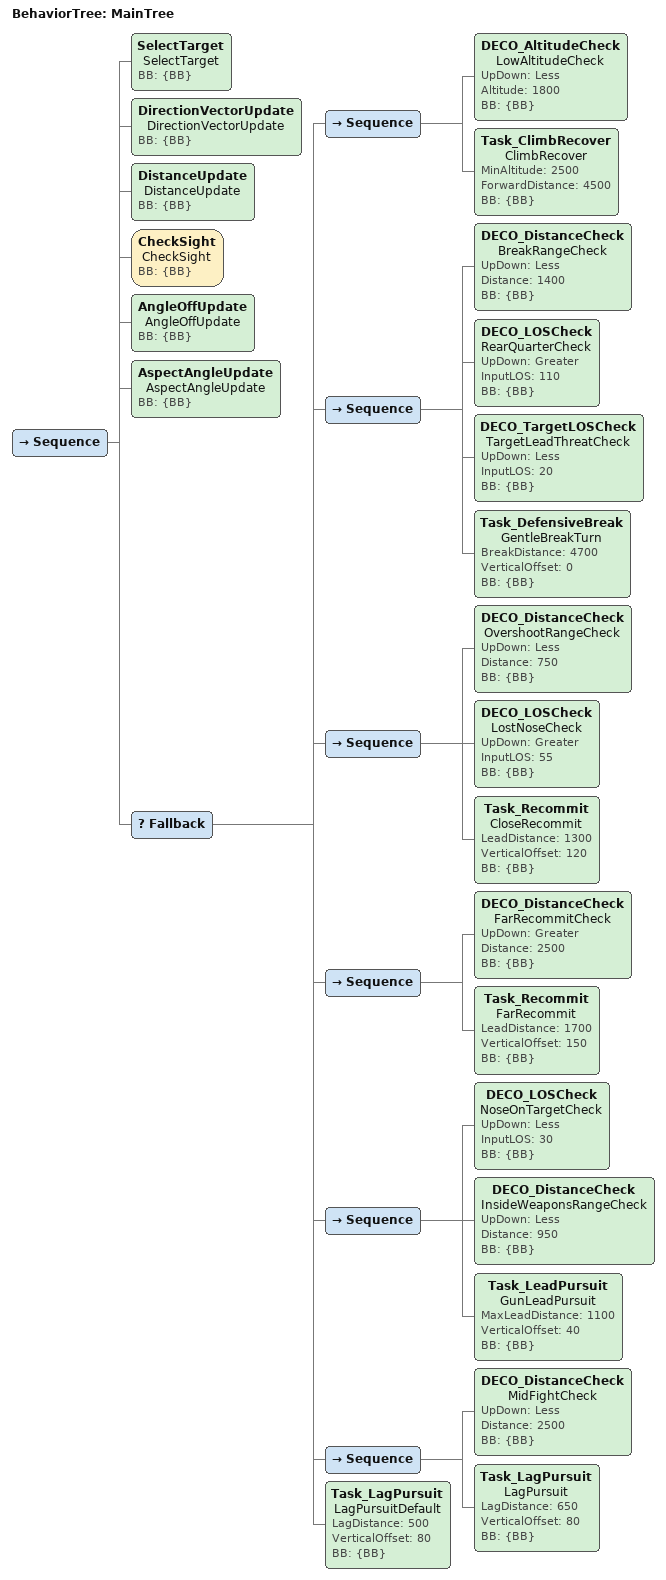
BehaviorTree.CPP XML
<root main_tree_to_execute="MainTree">
  <BehaviorTree ID="MainTree">
    <Sequence>
      <SelectTarget name="SelectTarget" BB="{BB}"/>
      <DirectionVectorUpdate name="DirectionVectorUpdate" BB="{BB}"/>
      <DistanceUpdate name="DistanceUpdate" BB="{BB}"/>
      <CheckSight name="CheckSight" BB="{BB}"/>
      <AngleOffUpdate name="AngleOffUpdate" BB="{BB}"/>
      <AspectAngleUpdate name="AspectAngleUpdate" BB="{BB}"/>

      <Fallback>
        <Sequence>
          <DECO_AltitudeCheck name="LowAltitudeCheck" UpDown="Less" Altitude="1800" BB="{BB}"/>
          <Task_ClimbRecover name="ClimbRecover" MinAltitude="2500" ForwardDistance="4500" BB="{BB}"/>
        </Sequence>

        <Sequence>
          <DECO_DistanceCheck name="BreakRangeCheck" UpDown="Less" Distance="1400" BB="{BB}"/>
          <DECO_LOSCheck name="RearQuarterCheck" UpDown="Greater" InputLOS="110" BB="{BB}"/>
          <DECO_TargetLOSCheck name="TargetLeadThreatCheck" UpDown="Less" InputLOS="20" BB="{BB}"/>
          <Task_DefensiveBreak name="GentleBreakTurn" BreakDistance="4700" VerticalOffset="0" BB="{BB}"/>
        </Sequence>

        <Sequence>
          <DECO_DistanceCheck name="OvershootRangeCheck" UpDown="Less" Distance="750" BB="{BB}"/>
          <DECO_LOSCheck name="LostNoseCheck" UpDown="Greater" InputLOS="55" BB="{BB}"/>
          <Task_Recommit name="CloseRecommit" LeadDistance="1300" VerticalOffset="120" BB="{BB}"/>
        </Sequence>

        <Sequence>
          <DECO_DistanceCheck name="FarRecommitCheck" UpDown="Greater" Distance="2500" BB="{BB}"/>
          <Task_Recommit name="FarRecommit" LeadDistance="1700" VerticalOffset="150" BB="{BB}"/>
        </Sequence>

        <Sequence>
          <DECO_LOSCheck name="NoseOnTargetCheck" UpDown="Less" InputLOS="30" BB="{BB}"/>
          <DECO_DistanceCheck name="InsideWeaponsRangeCheck" UpDown="Less" Distance="950" BB="{BB}"/>
          <Task_LeadPursuit name="GunLeadPursuit" MaxLeadDistance="1100" VerticalOffset="40" BB="{BB}"/>
        </Sequence>

        <Sequence>
          <DECO_DistanceCheck name="MidFightCheck" UpDown="Less" Distance="2500" BB="{BB}"/>
          <Task_LagPursuit name="LagPursuit" LagDistance="650" VerticalOffset="80" BB="{BB}"/>
        </Sequence>

        <Task_LagPursuit name="LagPursuitDefault" LagDistance="500" VerticalOffset="80" BB="{BB}"/>
      </Fallback>
    </Sequence>
  </BehaviorTree>
</root>
